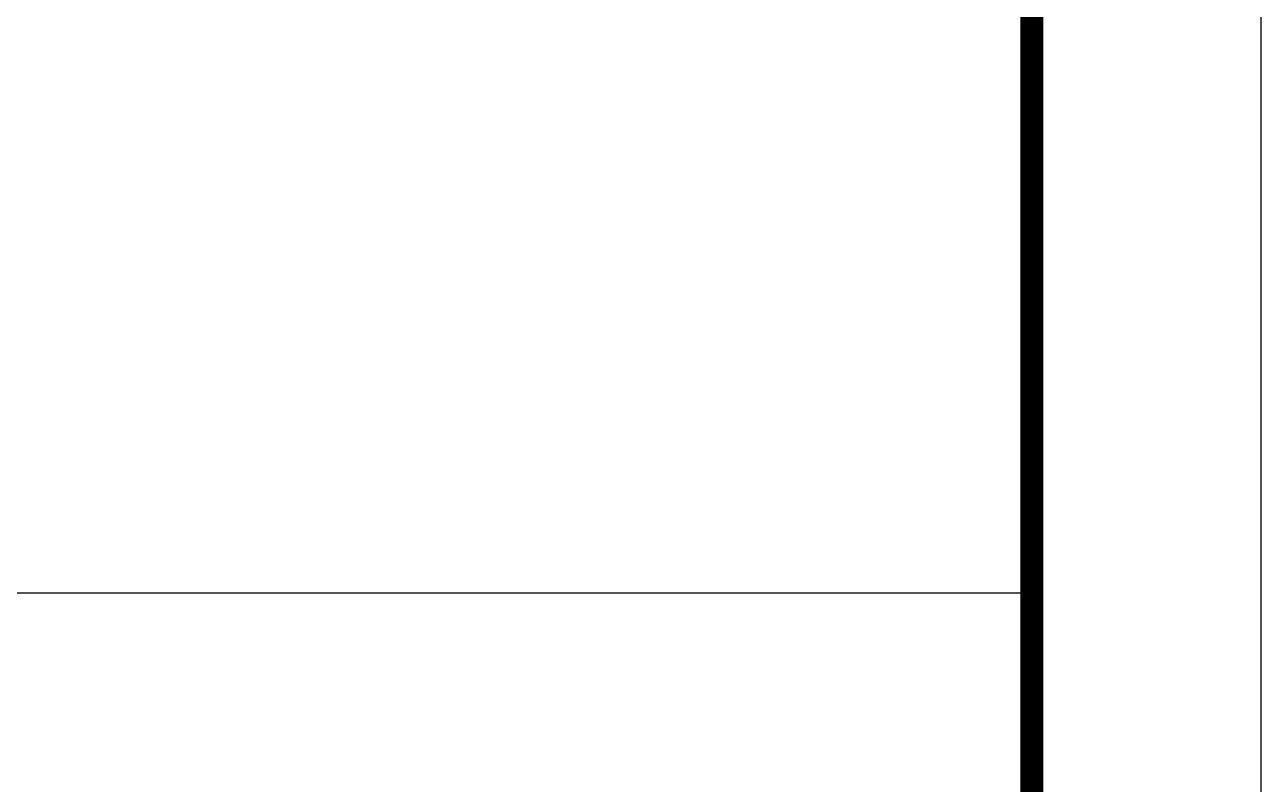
# Model space of a CAD drawing. Extents: x 1333527 to 1855755, y 1020844 to 1581249.
# Drawn here: x 1503793 to 1511877, y 1128492 to 1133456 of the extents above; entities that cross this region are included whole.
import ezdxf
from ezdxf.enums import TextEntityAlignment as Align

# ---------------------------------------------------------------- set-up
doc = ezdxf.new("R2010")
doc.units = 0
doc.header["$LTSCALE"] = 1000
doc.layers.add('BTTK', color=7, linetype='Continuous')
doc.layers.add('PUB_TITLE', color=7, linetype='Continuous')
doc.styles.add('HZ(TK)', font='geniso.shx', dxfattribs={"width": 0.9, "bigfont": 'hztxt.shx'})

# ---------------------------------------------------------------- blocks, each defined once
blk = doc.blocks.new('vhtemplate_2020年新竖式图框_A0')
at = {"layer": 'BTTK'}
blk.add_line((1109, 726), (1179, 726), dxfattribs=at)
at = {"layer": 'PUB_TITLE', "color": 7}
blk.add_lwpolyline([(0, 0), (1189, 0), (1189, 841), (0, 841)], close=True, dxfattribs=at)
at = {"layer": 'PUB_TITLE', "const_width": 1}
blk.add_lwpolyline([(25, 10), (1179, 10), (1179, 831), (25, 831)], close=True, dxfattribs=at)
at = {"layer": 'BTTK', "color": 4, "style": 'HZ(TK)', "width": 0.9}
for tag, p in [('合作单位', (1144, 743.5)), ('建设单位', (1144, 209.5)), ('工程名称', (1144, 176.5)), ('子项名称', (1154, 160)), ('图纸名称', (1144, 141))]:
    blk.add_attdef(tag, text='', height=3.5, dxfattribs=at).set_placement(p, align=Align.MIDDLE_CENTER)
for tag, p in [('注册证书号', (1156.5, 309.006)), ('注册印章号', (1156.5, 301.006)), ('设计号', (1154, 193)), ('图别', (1137.75, 34)), ('图号', (1170.25, 34)), ('版本号', (1137.75, 26)), ('日期', (1170.25, 26))]:
    blk.add_attdef(tag, text='', height=3.5, dxfattribs=at).set_placement(p, align=Align.MIDDLE)

msp = doc.modelspace()

# ---------------------------------------------------------------- linework, layer by layer
at = {"layer": 'PUB_TITLE'}
msp.add_lwpolyline([(1333526.6, 1020843.9), (1511876.6, 1020843.9), (1511876.6, 1146993.9), (1333526.6, 1146993.9)], close=True, dxfattribs=at)
at = {"layer": 'PUB_TITLE', "const_width": 150}
msp.add_lwpolyline([(1337276.6, 1022343.9), (1510376.6, 1022343.9), (1510376.6, 1145493.9), (1337276.6, 1145493.9)], close=True, dxfattribs=at)

# ---------------------------------------------------------------- block references
at = {"xscale": 150, "yscale": 150, "zscale": 150}
msp.add_blockref('vhtemplate_2020年新竖式图框_A0', (1333526.6, 1020843.9), dxfattribs=at)

doc.saveas('drawing.dxf')
